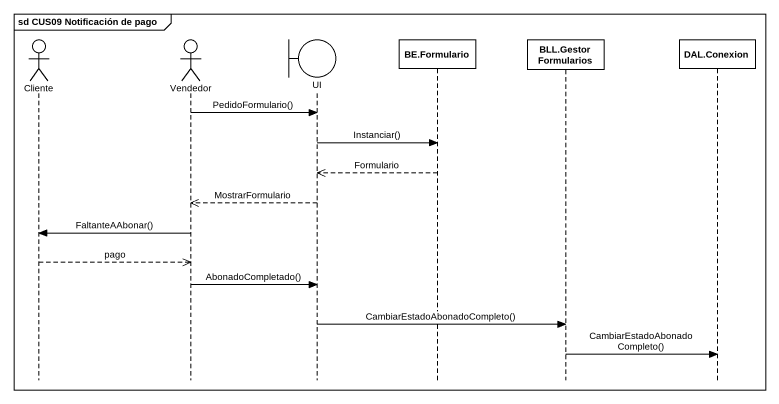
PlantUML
@startuml
mainframe sd CUS09 Notificación de pago
hide footbox
actor Cliente
actor Vendedor
boundary UI
participant "BE.Formulario" as BE_Formulario
participant "BLL.GestorFormularios" as BLL_GestorFormularios
participant "DAL.Conexion" as DAL_Conexion

Vendedor -> UI : PedidoFormulario()
UI -> BE_Formulario : Instanciar()
BE_Formulario -->> UI : Formulario
UI -->> Vendedor : MostrarFormulario
Vendedor -> Cliente : FaltanteAAbonar()
Cliente -->> Vendedor : pago
Vendedor -> UI : AbonadoCompletado()
UI -> BLL_GestorFormularios : CambiarEstadoAbonadoCompleto()
BLL_GestorFormularios -> DAL_Conexion : CambiarEstadoAbonadoCompleto()
@enduml
